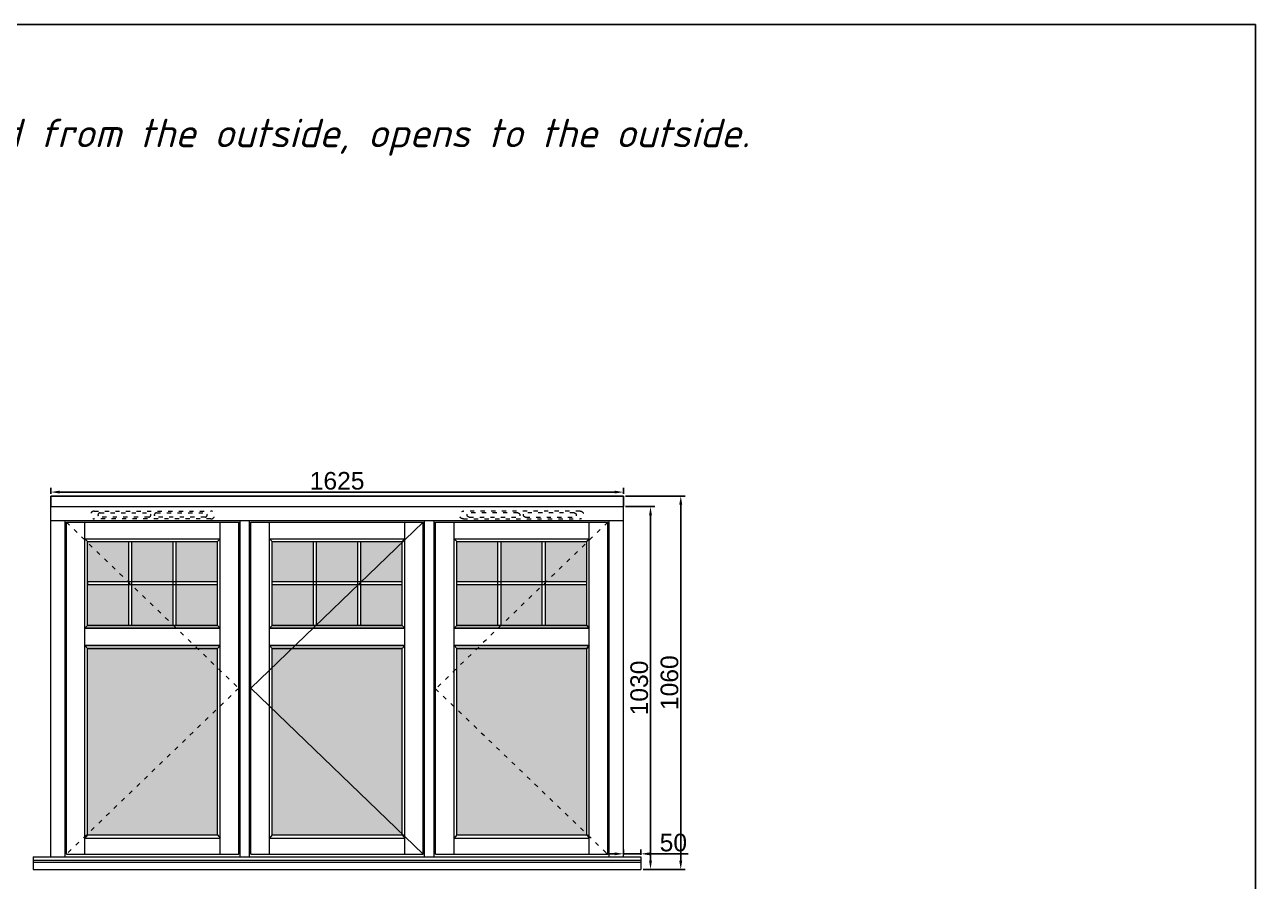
# Model space of a CAD drawing. Header units: millimetres. Extents: x 0 to 182016, y 11 to 3710.
# Drawn here: x 13735 to 17228, y 1278 to 3710 of the extents above; entities that cross this region are included whole.
import ezdxf

# ---------------------------------------------------------------- set-up
doc = ezdxf.new("R2010")
doc.units = ezdxf.units.MM
doc.linetypes.add('ACAD_ISO03W100', pattern=[30, 12, -18])
doc.layers.add('_MB_solid', color=7, linetype='Continuous')
doc.styles.add('ROMANS', font='stylu.ttf', dxfattribs={"oblique": 15})
doc.styles.get("Standard").update_dxf_attribs({"font": 'arial.ttf'})
doc.linetypes.add('TRACKS', pattern='A,3.81,[130,ltypeshp.shx,S=6.35,R=0,X=0,Y=0],3.81', length=7.62)
doc.dimstyles.new('Padidinti matmenys', dxfattribs={"dimscale": 10, "dimtxt": 5, "dimasz": 2.5, "dimexe": 1.25, "dimexo": 0.625, "dimtad": 1, "dimdec": 1, "dimtxsty": 'Standard', "dimcen": 2.5, "dimadec": 0, "dimazin": 0, "dimtfac": 1, "dimtdec": 1, "dimtmove": 0, "dimatfit": 3, "dimfxl": 1, "dimarcsym": 0})

# ---------------------------------------------------------------- blocks, each defined once
blk = doc.blocks.new('*D1420')
at = {"color": 0, "lineweight": -2, "transparency": 16777216}
for p, q in [((13809.2, 2378.4), (13809.2, 2395.8)), ((13834.2, 2383.3), (15409.2, 2383.3)), ((15434.2, 2378.4), (15434.2, 2395.8))]:
    blk.add_line(p, q, dxfattribs=at)
at = {"color": 0, "transparency": 16777216}
for points in [[(13834.2, 2387.5), (13834.2, 2379.2), (13809.2, 2383.3)], [(15409.2, 2387.5), (15409.2, 2379.2), (15434.2, 2383.3)]]:
    blk.add_solid(points, dxfattribs=at)
at = {"layer": 'Defpoints', "color": 0, "transparency": 16777216}
for p in [(15434.2, 2383.3), (13809.2, 2372.2), (15434.2, 2372.2)]:
    blk.add_point(p, dxfattribs=at)
at = {"color": 0, "lineweight": 5, "transparency": 16777216, "insert": (14621.7, 2415.1), "char_height": 50, "attachment_point": 5}
blk.add_mtext('1625', dxfattribs=at)
blk = doc.blocks.new('tv')
at = {"linetype": 'ACAD_ISO03W100', "lineweight": 5}
for p, q in [((29400.1, 41533.7), (29731.1, 41533.7)), ((29731.1, 41511.7), (29400.1, 41511.7))]:
    blk.add_line(p, q, dxfattribs=at)
for points in [[(29416.6, 41528.7), (29554.6, 41528.7, -1), (29554.6, 41516.7), (29416.6, 41516.7, -1)], [(29576.6, 41516.7, -1), (29576.6, 41528.7), (29714.6, 41528.7, -1), (29714.6, 41516.7)]]:
    blk.add_lwpolyline(points, format="xyb", close=True, dxfattribs=at)
for centre, start, end in [((29400.1, 41522.7), 90, 270), ((29731.1, 41522.7), 270, 90)]:
    blk.add_arc(centre, 11, start, end, dxfattribs=at)
blk = doc.blocks.new('*D1434')
at = {"color": 0, "lineweight": -2, "transparency": 16777216}
for p, q in [((15440.4, 2342.2), (15523.8, 2342.2)), ((15511.3, 2317.2), (15511.3, 1337.2)), ((15490.4, 1312.2), (15523.8, 1312.2))]:
    blk.add_line(p, q, dxfattribs=at)
at = {"color": 0, "transparency": 16777216}
for points in [[(15507.2, 2317.2), (15515.5, 2317.2), (15511.3, 2342.2)], [(15507.2, 1337.2), (15515.5, 1337.2), (15511.3, 1312.2)]]:
    blk.add_solid(points, dxfattribs=at)
at = {"layer": 'Defpoints', "color": 0, "transparency": 16777216}
for p in [(15434.2, 2342.2), (15484.2, 1312.2), (15511.3, 1312.2)]:
    blk.add_point(p, dxfattribs=at)
at = {"color": 0, "lineweight": 5, "transparency": 16777216, "insert": (15479.5, 1827.2), "char_height": 50, "attachment_point": 5, "rotation": 90}
blk.add_mtext('1030', dxfattribs=at)
blk = doc.blocks.new('*D2012')
at = {"color": 0, "lineweight": -2, "ltscale": 0.1, "transparency": 16777216}
for p, q in [((15434.2, 1353.8), (15434.2, 1368.8)), ((15484.2, 1353.8), (15484.2, 1368.8)), ((15409.2, 1356.3), (15384.2, 1356.3)), ((15434.2, 1356.3), (15484.2, 1356.3)), ((15509.2, 1356.3), (15618.2, 1356.3))]:
    blk.add_line(p, q, dxfattribs=at)
at = {"color": 0, "ltscale": 0.1, "transparency": 16777216}
for points in [[(15409.2, 1360.5), (15409.2, 1352.2), (15434.2, 1356.3)], [(15509.2, 1360.5), (15509.2, 1352.2), (15484.2, 1356.3)]]:
    blk.add_solid(points, dxfattribs=at)
at = {"layer": 'Defpoints', "color": 0, "ltscale": 0.1, "transparency": 16777216}
for p in [(15434.2, 1347.5), (15484.2, 1356.3), (15484.2, 1347.5)]:
    blk.add_point(p, dxfattribs=at)
at = {"color": 0, "ltscale": 0.1, "transparency": 16777216, "insert": (15576.2, 1388.1), "char_height": 50, "attachment_point": 5}
blk.add_mtext('50', dxfattribs=at)
blk = doc.blocks.new('*D2013')
at = {"color": 0, "lineweight": -2, "ltscale": 0.1, "transparency": 16777216}
for p, q in [((15440.4, 2372.2), (15609.7, 2372.2)), ((15597.2, 2347.2), (15597.2, 1337.2)), ((15490.4, 1312.2), (15609.7, 1312.2))]:
    blk.add_line(p, q, dxfattribs=at)
at = {"color": 0, "ltscale": 0.1, "transparency": 16777216}
for points in [[(15593, 2347.2), (15601.4, 2347.2), (15597.2, 2372.2)], [(15593, 1337.2), (15601.4, 1337.2), (15597.2, 1312.2)]]:
    blk.add_solid(points, dxfattribs=at)
at = {"layer": 'Defpoints', "color": 0, "ltscale": 0.1, "transparency": 16777216}
for p in [(15434.2, 2372.2), (15484.2, 1312.2), (15597.2, 1312.2)]:
    blk.add_point(p, dxfattribs=at)
at = {"color": 0, "ltscale": 0.1, "transparency": 16777216, "insert": (15565.4, 1842.2), "char_height": 50, "attachment_point": 5, "rotation": 90}
blk.add_mtext('1060', dxfattribs=at)

msp = doc.modelspace()

# ---------------------------------------------------------------- hatches: boundary and pattern name
at = {"layer": '_MB_solid', "ltscale": 0.1, "true_color": 0x939598}
h = msp.add_hatch(color=252, dxfattribs=at)
h.dxf.hatch_style = 1
h.paths.add_polyline_path([(13913.2323753, 2129.9256242), (14030.2212642, 2129.9256242), (14030.2212642, 2243.1922216), (13913.2323753, 2243.1922216)])
h.paths.add_polyline_path([(14039.2212642, 2129.9256242), (14156.2101531, 2129.9256242), (14156.2101531, 2243.1922216), (14039.2212642, 2243.1922216)])
h.paths.add_polyline_path([(14165.2101531, 2129.9256242), (14282.2212721, 2129.9256242), (14282.2212721, 2243.1922216), (14165.2101531, 2243.1922216)])
h.paths.add_polyline_path([(14282.2212721, 2004.6690019), (14282.2212721, 2120.9256242), (14165.2101531, 2120.9256242), (14165.2101531, 2004.6690019)])
h.paths.add_polyline_path([(14156.2101531, 2120.9256242), (14039.2212642, 2120.9256242), (14039.2212642, 2004.6690019), (14156.2101531, 2004.6690019)])
h.paths.add_polyline_path([(14030.2212642, 2120.9256242), (13913.2323753, 2120.9256242), (13913.2323753, 2004.6690019), (14030.2212642, 2004.6690019)])
h.paths.add_polyline_path([(13913.2323753, 1939.6690019), (13913.2323753, 1409.9617728), (14282.2212721, 1409.9617728), (14282.2212721, 1939.6690019)])
h = msp.add_hatch(color=252, dxfattribs=at)
h.dxf.hatch_style = 1
h.paths.add_polyline_path([(14554.210161, 2243.1922216), (14437.7768277, 2243.1922216), (14437.7768277, 2129.9256242), (14554.210161, 2129.9256242)])
h.paths.add_polyline_path([(14679.6434943, 2243.1922216), (14563.210161, 2243.1922216), (14563.210161, 2129.9256242), (14679.6434943, 2129.9256242)])
h.paths.add_polyline_path([(14805.0990578, 2243.1922216), (14688.6434943, 2243.1922216), (14688.6434943, 2129.9256242), (14805.0990578, 2129.9256242)])
h.paths.add_polyline_path([(14805.0990578, 2120.9256242), (14688.6434943, 2120.9256242), (14688.6434943, 2004.6690019), (14805.0990578, 2004.6690019)])
h.paths.add_polyline_path([(14679.6434943, 2120.9256242), (14563.210161, 2120.9256242), (14563.210161, 2004.6690019), (14679.6434943, 2004.6690019)])
h.paths.add_polyline_path([(14554.210161, 2120.9256242), (14437.7768277, 2120.9256242), (14437.7768277, 2004.6690019), (14554.210161, 2004.6690019)])
h.paths.add_polyline_path([(14805.0990578, 1939.6690019), (14437.7768277, 1939.6690019), (14437.7768277, 1409.9617728), (14805.0990578, 1409.9617728)])
h = msp.add_hatch(color=252, dxfattribs=at)
h.dxf.hatch_style = 1
h.paths.add_polyline_path([(15078.1990578, 2243.1922216), (14961.7657245, 2243.1922216), (14961.7657245, 2129.9256242), (15078.1990578, 2129.9256242)])
h.paths.add_polyline_path([(15203.6323911, 2243.1922216), (15087.1990578, 2243.1922216), (15087.1990578, 2129.9256242), (15203.6323911, 2129.9256242)])
h.paths.add_polyline_path([(15329.0879546, 2243.1922216), (15212.6323911, 2243.1922216), (15212.6323911, 2129.9256242), (15329.0879546, 2129.9256242)])
h.paths.add_polyline_path([(15329.0879546, 2120.9256242), (15212.6323911, 2120.9256242), (15212.6323911, 2004.6690019), (15329.0879546, 2004.6690019)])
h.paths.add_polyline_path([(15203.6323911, 2120.9256242), (15087.1990578, 2120.9256242), (15087.1990578, 2004.6690019), (15203.6323911, 2004.6690019)])
h.paths.add_polyline_path([(15078.1990578, 2120.9256242), (14961.7657245, 2120.9256242), (14961.7657245, 2004.6690019), (15078.1990578, 2004.6690019)])
h.paths.add_polyline_path([(15329.0879546, 1939.6690019), (14961.7657245, 1939.6690019), (14961.7657245, 1409.9617728), (15329.0879546, 1409.9617728)])

# ---------------------------------------------------------------- linework, layer by layer
at = {"ltscale": 0.1}
for p, q in [((13809.2323749, 2372.192222), (15434.1990657, 2372.192222)), ((13809.2323749, 2342.192222), (13809.2323749, 2372.192222)), ((15434.1990657, 2342.192222), (15434.1990657, 2372.192222)), ((13913.2323753, 2120.9256242), (13913.2323753, 2129.9256242)), ((13905.915281, 1997.3519076), (14289.5383664, 1997.3519076)), ((13913.2323753, 2004.6690019), (14282.2212721, 2004.6690019)), ((14429.9041778, 1997.3519076), (14813.5272632, 1997.3519076)), ((14437.2212721, 2004.6690019), (14806.2101689, 2004.6690019)), ((14953.8930746, 1997.3519076), (15337.51616, 1997.3519076)), ((14961.2101689, 2004.6690019), (15330.1990657, 2004.6690019)), ((13905.915281, 1947.7674281), (14289.5383664, 1947.7674281)), ((13913.2323753, 1939.6690019), (14282.2212721, 1939.6690019)), ((14429.9041778, 1947.7674281), (14813.5272632, 1947.7674281)), ((14437.2212721, 1939.6690019), (14806.2101689, 1939.6690019)), ((14953.8930746, 1947.7674281), (15337.51616, 1947.7674281)), ((14961.2101689, 1939.6690019), (15330.1990657, 1939.6690019))]:
    msp.add_line(p, q, dxfattribs=at)
at = {"lineweight": 5}
for p, q in [((13809.2323749, 2342.192222), (15434.1990657, 2342.192222)), ((13809.2323749, 1347.5116013), (13809.2323749, 2342.192222)), ((15434.1990657, 1347.5116013), (15434.1990657, 2342.192222)), ((13809.2323749, 2302.1922216), (15434.1990657, 2302.1922216)), ((13849.2323749, 1347.5116013), (13849.2323749, 2302.1922216)), ((13853.2323749, 2298.1922216), (14342.2212721, 2298.1922216)), ((13853.2323749, 1354.9617728), (13853.2323749, 2298.1922216)), ((13905.915281, 1354.9617728), (13905.915281, 2298.1922216)), ((14289.5383664, 1354.9617728), (14289.5383664, 2298.1922216)), ((14342.2212721, 1354.9617728), (14342.2212721, 2298.1922216)), ((14346.2212721, 1347.5116013), (14346.2212721, 2302.1922216)), ((14373.2212721, 1347.5116013), (14373.2212721, 2302.1922216)), ((14377.2212721, 2298.1922216), (14866.2101685, 2298.1922216)), ((14377.2212721, 1354.9617728), (14377.2212721, 2298.1922216)), ((14429.9041778, 1354.9617728), (14429.9041778, 2298.1922216)), ((14813.5272632, 1354.9617728), (14813.5272632, 2298.1922216)), ((14866.2101689, 1354.9617728), (14866.2101689, 2298.1922216)), ((14870.2101689, 1347.5116013), (14870.2101689, 2302.1922216)), ((14897.2101689, 1347.5116013), (14897.2101689, 2302.1922216)), ((14901.2101689, 2298.1922216), (15390.1990653, 2298.1922216)), ((14901.2101689, 1354.9617728), (14901.2101689, 2298.1922216)), ((14953.8930746, 1354.9617728), (14953.8930746, 2298.1922216)), ((15337.51616, 1354.9617728), (15337.51616, 2298.1922216)), ((15390.1990653, 1354.9617728), (15390.1990653, 2298.1922216)), ((15394.1990653, 1347.5116013), (15394.1990653, 2302.1922216)), ((13905.915281, 2250.5093159), (14289.5383664, 2250.5093159)), ((13913.2323753, 2243.1922216), (13905.915281, 2250.5093159)), ((13913.2323753, 2243.1922216), (14282.2212721, 2243.1922216)), ((13913.2323753, 2004.6690019), (13913.2323753, 2243.1922216)), ((14030.2212642, 2004.6690019), (14030.2212642, 2243.1922216)), ((14039.2212642, 2004.6690019), (14039.2212642, 2243.1922216)), ((14156.2101531, 2004.6690019), (14156.2101531, 2243.1922216)), ((14165.2101531, 2004.6690019), (14165.2101531, 2243.1922216)), ((14282.2212721, 2243.1922216), (14289.5383664, 2250.5093159)), ((14282.2212721, 2004.6690019), (14282.2212721, 2243.1922216)), ((14429.9041778, 2250.5093159), (14813.5272632, 2250.5093159)), ((14437.2212721, 2243.1922216), (14429.9041778, 2250.5093159)), ((14437.2212721, 2243.1922216), (14806.2101689, 2243.1922216)), ((14437.2212721, 2004.6690019), (14437.2212721, 2243.1922216)), ((14554.210161, 2004.6690019), (14554.210161, 2243.1922216)), ((14563.210161, 2004.6690019), (14563.210161, 2243.1922216)), ((14680.1990499, 2004.6690019), (14680.1990499, 2243.1922216)), ((14689.1990499, 2004.6690019), (14689.1990499, 2243.1922216)), ((14806.2101689, 2243.1922216), (14813.5272632, 2250.5093159)), ((14806.2101689, 2004.6690019), (14806.2101689, 2243.1922216)), ((14953.8930746, 2250.5093159), (15337.51616, 2250.5093159)), ((14961.2101689, 2243.1922216), (14953.8930746, 2250.5093159)), ((14961.2101689, 2243.1922216), (15330.1990657, 2243.1922216)), ((14961.2101689, 2004.6690019), (14961.2101689, 2243.1922216)), ((15078.1990578, 2004.6690019), (15078.1990578, 2243.1922216)), ((15087.1990578, 2004.6690019), (15087.1990578, 2243.1922216)), ((15204.1879467, 2004.6690019), (15204.1879467, 2243.1922216)), ((15213.1879467, 2004.6690019), (15213.1879467, 2243.1922216)), ((15330.1990657, 2243.1922216), (15337.51616, 2250.5093159)), ((15330.1990657, 2004.6690019), (15330.1990657, 2243.1922216)), ((13913.2323753, 2129.9256242), (14282.2212721, 2129.9256242)), ((13913.2323753, 2120.9256242), (14282.2212721, 2120.9256242)), ((14437.2212721, 2129.9256242), (14806.2101689, 2129.9256242)), ((14437.2212721, 2120.9256242), (14806.2101689, 2120.9256242)), ((14961.2101689, 2129.9256242), (15330.1990657, 2129.9256242)), ((14961.2101689, 2120.9256242), (15330.1990657, 2120.9256242)), ((13913.2323753, 1409.9617728), (13913.2323753, 1939.6690019)), ((14282.2212721, 1409.9617728), (14282.2212721, 1939.6690019)), ((14437.2212721, 1409.9617728), (14437.2212721, 1939.6690019)), ((14806.2101689, 1409.9617728), (14806.2101689, 1939.6690019)), ((14961.2101689, 1409.9617728), (14961.2101689, 1939.6690019)), ((15330.1990657, 1409.9617728), (15330.1990657, 1939.6690019)), ((13913.2323753, 1409.9617728), (13905.915281, 1400.980399)), ((13905.915281, 1400.980399), (14289.5383664, 1400.980399)), ((13913.2323753, 1409.9617728), (14282.2212721, 1409.9617728)), ((14282.2212721, 1409.9617728), (14289.5383664, 1400.980399)), ((14437.2212721, 1409.9617728), (14429.9041778, 1400.980399)), ((14429.9041778, 1400.980399), (14813.5272632, 1400.980399)), ((14437.2212721, 1409.9617728), (14806.2101689, 1409.9617728)), ((14806.2101689, 1409.9617728), (14813.5272632, 1400.980399)), ((14961.2101689, 1409.9617728), (14953.8930746, 1400.980399)), ((14953.8930746, 1400.980399), (15337.51616, 1400.980399)), ((14961.2101689, 1409.9617728), (15330.1990657, 1409.9617728)), ((15330.1990657, 1409.9617728), (15337.51616, 1400.980399)), ((13759.2323749, 1347.5116013), (15484.1990657, 1347.5116013)), ((13759.2323749, 1347.5116013), (13759.2323749, 1312.1617728)), ((13759.2323749, 1338.734043), (15484.1990657, 1338.734043)), ((13759.2323749, 1332.7787661), (15484.1990657, 1332.7787661)), ((13853.2323749, 1354.9617728), (14342.2212721, 1354.9617728)), ((14377.2212721, 1354.9617728), (14866.2101685, 1354.9617728)), ((14901.2101689, 1354.9617728), (15390.1990653, 1354.9617728)), ((15484.1990657, 1347.5116013), (15484.1990657, 1312.1617728)), ((13759.2323749, 1312.1617728), (15484.1990657, 1312.1617728))]:
    msp.add_line(p, q, dxfattribs=at)
at = {"linetype": 'ACAD_ISO03W100', "lineweight": 5}
for p, q in [((13853.2323749, 2298.1922216), (14342.2212721, 1826.5769972)), ((15390.1990657, 2298.1922216), (14901.2101686, 1824.8519115)), ((14342.2212721, 1826.5769972), (13853.2323749, 1354.9617728)), ((14901.2101686, 1824.8519115), (15390.1990657, 1354.9617728))]:
    msp.add_line(p, q, dxfattribs=at)
at = {"color": 5, "linetype": 'TRACKS', "lineweight": 5}
for p, q in [((14866.2101689, 2298.1922216), (14377.2212718, 1826.5769972)), ((14377.2212718, 1826.5769972), (14866.2101689, 1354.9617728))]:
    msp.add_line(p, q, dxfattribs=at)
msp.add_lwpolyline([(17228.4366324, 3710.4502728), (17228.4366324, 10.9108603), (11729.1212896, 10.9108603), (11729.1212896, 3710.4502728)], close=True)
at = {"ltscale": 0.1}
for points in [[(13905.915281, 1997.3519076), (13913.2323753, 2004.6690019)], [(14282.2212721, 2004.6690019), (14289.5383664, 1997.3519076)], [(14437.2212721, 2004.6690019), (14429.9041778, 1997.3519076)], [(14806.2101689, 2004.6690019), (14813.5272632, 1997.3519076)], [(14961.2101689, 2004.6690019), (14953.8930746, 1997.3519076)], [(15330.1990657, 2004.6690019), (15337.51616, 1997.3519076)], [(13913.2323753, 1939.6690019), (13905.915281, 1947.7674281)], [(14289.5383664, 1947.7674281), (14282.2212721, 1939.6690019)], [(14429.9041778, 1947.7674281), (14437.2212721, 1939.6690019)], [(14813.5272632, 1947.7674281), (14806.2101689, 1939.6690019)], [(14953.8930746, 1947.7674281), (14961.2101689, 1939.6690019)], [(15330.1990657, 1939.6690019), (15337.51616, 1947.7674281)]]:
    msp.add_lwpolyline(points, dxfattribs=at)

# ---------------------------------------------------------------- block references
at = {"color": 1}
msp.add_blockref('tv', (-15467.8560085, -39204.4906216), dxfattribs=at)
at = {"color": 1, "xscale": -1}
msp.add_blockref('tv', (44711.2874495, -39204.4906216), dxfattribs=at)

# ---------------------------------------------------------------- texts
at = {"lineweight": 0, "insert": (13375.3198298, 3443.1762634), "char_height": 80.838163663, "attachment_point": 1, "style": 'ROMANS'}
msp.add_mtext('{\\fISOCPEUR|b0|i0|c186|p34;Viewed from the outside, opens to the outside.}', dxfattribs=at)

# ---------------------------------------------------------------- dimensions: what is measured, and where the dimension line sits
at = {"color": 1, "lineweight": 5}
dim = msp.add_linear_dim(base=(15434.1990657, 2383.3307221), p1=(13809.2323749, 2372.192222), p2=(15434.1990657, 2372.192222), dimstyle='Padidinti matmenys', dxfattribs=at)
dim.commit()
dim.dimension.update_dxf_attribs({"geometry": '*D1420', "text_midpoint": (14621.7157203, 2415.1093715)})
at = {"color": 1, "ltscale": 0.1}
dim = msp.add_linear_dim(base=(15597.1946786, 1312.1617728), p1=(15434.1990657, 2372.192222), p2=(15484.1990657, 1312.1617728), angle=90, dimstyle='Padidinti matmenys', dxfattribs=at)
dim.commit()
dim.dimension.update_dxf_attribs({"geometry": '*D2013', "text_midpoint": (15565.4160292, 1842.1769974)})
at = {"color": 1, "lineweight": 5}
dim = msp.add_linear_dim(base=(15511.3234436, 1312.1617728), p1=(15434.1990657, 2342.192222), p2=(15484.1990657, 1312.1617728), angle=90, dimstyle='Padidinti matmenys', dxfattribs=at)
dim.commit()
dim.dimension.update_dxf_attribs({"geometry": '*D1434', "text_midpoint": (15479.527741, 1827.1769974)})
at = {"color": 1, "ltscale": 0.1}
dim = msp.add_linear_dim(base=(15484.1990657, 1356.3493894), p1=(15434.1990657, 1347.5116013), p2=(15484.1990657, 1347.5116013), dimstyle='Padidinti matmenys', dxfattribs=at)
dim.commit()
dim.dimension.update_dxf_attribs({"geometry": '*D2012', "text_midpoint": (15576.1755322, 1388.1280388)})

doc.saveas('drawing.dxf')
